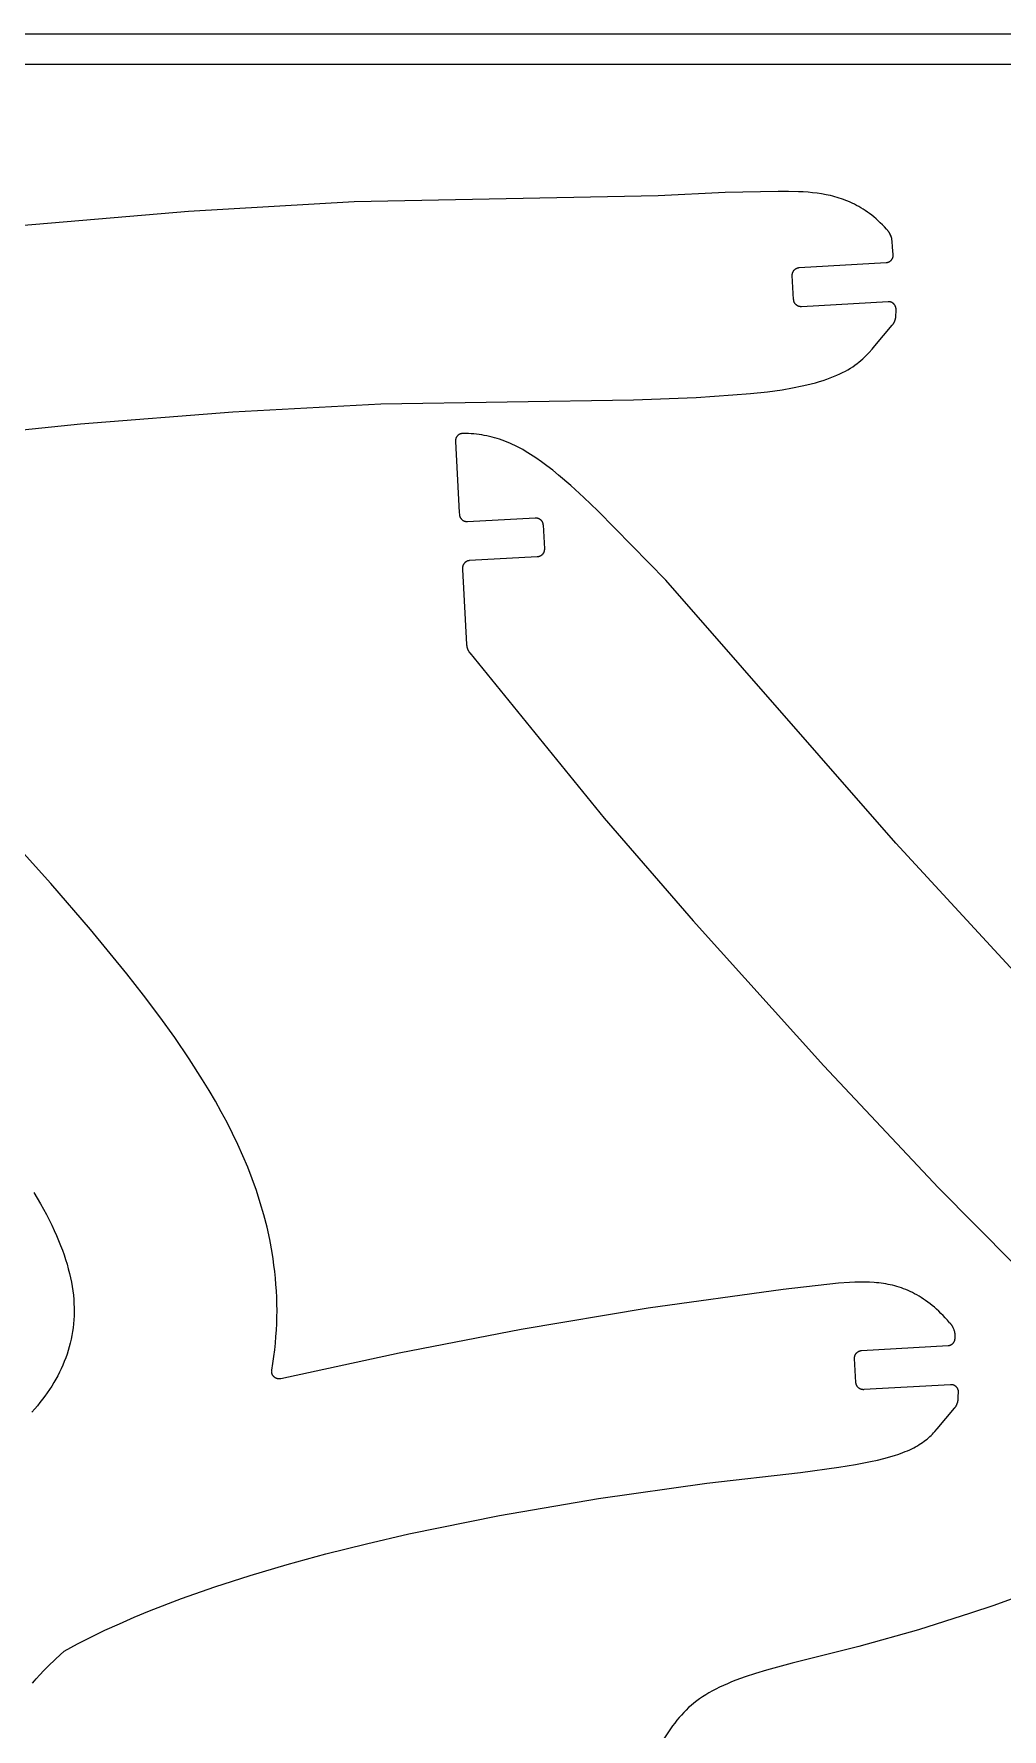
# Model space of a CAD drawing. Header units: millimetres. Extents: x -13379 to -9942, y 7 to 1157.
# Drawn here: x -10992 to -10735.1, y 706.6 to 1156.5 of the extents above; entities that cross this region are included whole.
import ezdxf

# ---------------------------------------------------------------- set-up
doc = ezdxf.new("R2010")
doc.units = ezdxf.units.MM
doc.header["$MEASUREMENT"] = 0
doc.layers.add('SECCIONES', color=7, linetype='Continuous')
doc.layers.add('TABLERO GONZALO', color=1, linetype='Continuous')

msp = doc.modelspace()

# ---------------------------------------------------------------- linework, layer by layer
at = {"layer": 'SECCIONES'}
for points in [[(-11009.64, 1049.98, 0), (-10979.66, 1053.04, 0), (-10939.27, 1056.27, 0), (-10899.92, 1058.38, 0), (-10832.91, 1059.43, 0), (-10816.23, 1060.07, 0), (-10806.54, 1060.7, 0), (-10801.84, 1061.11, 0), (-10797.33, 1061.58, 0), (-10793.44, 1062.11, 0), (-10790.67, 1062.58, 0), (-10788.1, 1063.1, 0), (-10786.9, 1063.37, 0), (-10785.74, 1063.66, 0), (-10784.63, 1063.95, 0), (-10783.57, 1064.25, 0), (-10782.56, 1064.57, 0), (-10781.59, 1064.89, 0), (-10780.67, 1065.23, 0), (-10779.79, 1065.57, 0), (-10778.95, 1065.92, 0), (-10778.15, 1066.28, 0), (-10777.39, 1066.65, 0), (-10776.67, 1067.03, 0), (-10775.99, 1067.41, 0), (-10775.34, 1067.81, 0), (-10774.72, 1068.21, 0), (-10774.14, 1068.61, 0), (-10773.58, 1069.02, 0), (-10773.06, 1069.44, 0), (-10772.55, 1069.86, 0), (-10772.08, 1070.29, 0), (-10771.62, 1070.71, 0), (-10771.18, 1071.15, 0), (-10770.76, 1071.58, 0), (-10770.36, 1072.02, 0), (-10769.59, 1072.89, 0), (-10768.85, 1073.76, 0), (-10764.21, 1079.26, 0), (-10764.16, 1079.32, 0), (-10764.11, 1079.38, 0), (-10764.06, 1079.44, 0), (-10764.01, 1079.51, 0), (-10763.97, 1079.57, 0), (-10763.92, 1079.64, 0), (-10763.88, 1079.71, 0), (-10763.84, 1079.78, 0), (-10763.8, 1079.85, 0), (-10763.76, 1079.92, 0), (-10763.72, 1079.99, 0), (-10763.68, 1080.06, 0), (-10763.65, 1080.13, 0), (-10763.61, 1080.21, 0), (-10763.58, 1080.28, 0), (-10763.55, 1080.36, 0), (-10763.52, 1080.43, 0), (-10763.49, 1080.51, 0), (-10763.47, 1080.58, 0), (-10763.44, 1080.66, 0), (-10763.42, 1080.74, 0), (-10763.4, 1080.82, 0), (-10763.38, 1080.9, 0), (-10763.36, 1080.97, 0), (-10763.34, 1081.05, 0), (-10763.33, 1081.13, 0), (-10763.32, 1081.21, 0), (-10763.3, 1081.29, 0), (-10763.29, 1081.37, 0), (-10763.29, 1081.45, 0), (-10763.28, 1081.53, 0), (-10763.27, 1081.61, 0), (-10763.19, 1083.04, 0), (-10763.19, 1083.08, 0), (-10763.19, 1083.12, 0), (-10763.19, 1083.16, 0), (-10763.19, 1083.2, 0), (-10763.19, 1083.24, 0), (-10763.19, 1083.28, 0), (-10763.19, 1083.32, 0), (-10763.2, 1083.36, 0), (-10763.23, 1083.66, 0), (-10763.24, 1083.73, 0), (-10763.25, 1083.8, 0), (-10763.26, 1083.86, 0), (-10763.28, 1083.93, 0), (-10763.29, 1084, 0), (-10763.31, 1084.07, 0), (-10763.34, 1084.13, 0), (-10763.36, 1084.2, 0), (-10763.39, 1084.26, 0), (-10763.42, 1084.32, 0), (-10763.45, 1084.39, 0), (-10763.48, 1084.45, 0), (-10763.52, 1084.51, 0), (-10763.55, 1084.56, 0), (-10763.59, 1084.62, 0), (-10763.63, 1084.68, 0), (-10763.68, 1084.73, 0), (-10763.72, 1084.78, 0), (-10763.77, 1084.84, 0), (-10763.82, 1084.88, 0), (-10763.87, 1084.93, 0), (-10763.92, 1084.98, 0), (-10763.97, 1085.02, 0), (-10764.03, 1085.06, 0), (-10764.09, 1085.1, 0), (-10764.14, 1085.14, 0), (-10764.2, 1085.18, 0), (-10764.26, 1085.21, 0), (-10764.33, 1085.25, 0), (-10764.39, 1085.28, 0), (-10764.45, 1085.3, 0), (-10764.52, 1085.33, 0), (-10764.58, 1085.35, 0), (-10764.65, 1085.37, 0), (-10764.71, 1085.39, 0), (-10764.78, 1085.41, 0), (-10764.85, 1085.42, 0), (-10764.92, 1085.43, 0), (-10764.99, 1085.44, 0), (-10765.06, 1085.45, 0), (-10765.13, 1085.45, 0), (-10765.19, 1085.46, 0), (-10765.26, 1085.46, 0), (-10765.33, 1085.45, 0), (-10788.29, 1084.13, 0), (-10788.36, 1084.13, 0), (-10788.42, 1084.13, 0), (-10788.49, 1084.13, 0), (-10788.56, 1084.14, 0), (-10788.63, 1084.14, 0), (-10788.7, 1084.15, 0), (-10788.76, 1084.16, 0), (-10788.83, 1084.18, 0), (-10788.9, 1084.19, 0), (-10788.96, 1084.21, 0), (-10789.03, 1084.23, 0), (-10789.09, 1084.25, 0), (-10789.16, 1084.28, 0), (-10789.22, 1084.3, 0), (-10789.28, 1084.33, 0), (-10789.34, 1084.36, 0), (-10789.4, 1084.4, 0), (-10789.46, 1084.43, 0), (-10789.52, 1084.47, 0), (-10789.57, 1084.51, 0), (-10789.63, 1084.55, 0), (-10789.68, 1084.59, 0), (-10789.73, 1084.64, 0), (-10789.78, 1084.68, 0), (-10789.83, 1084.73, 0), (-10789.88, 1084.78, 0), (-10789.92, 1084.83, 0), (-10789.97, 1084.88, 0), (-10790.01, 1084.94, 0), (-10790.05, 1084.99, 0), (-10790.09, 1085.05, 0), (-10790.12, 1085.11, 0), (-10790.16, 1085.17, 0), (-10790.19, 1085.23, 0), (-10790.22, 1085.29, 0), (-10790.25, 1085.35, 0), (-10790.27, 1085.42, 0), (-10790.29, 1085.48, 0), (-10790.32, 1085.54, 0), (-10790.33, 1085.61, 0), (-10790.35, 1085.68, 0), (-10790.37, 1085.74, 0), (-10790.38, 1085.81, 0), (-10790.39, 1085.88, 0), (-10790.39, 1085.95, 0), (-10790.4, 1086.01, 0), (-10790.77, 1092.4, 0), (-10790.77, 1092.47, 0), (-10790.77, 1092.54, 0), (-10790.77, 1092.61, 0), (-10790.76, 1092.68, 0), (-10790.76, 1092.74, 0), (-10790.75, 1092.81, 0), (-10790.74, 1092.88, 0), (-10790.72, 1092.95, 0), (-10790.71, 1093.01, 0), (-10790.69, 1093.08, 0), (-10790.67, 1093.14, 0), (-10790.65, 1093.21, 0), (-10790.62, 1093.27, 0), (-10790.6, 1093.34, 0), (-10790.57, 1093.4, 0), (-10790.54, 1093.46, 0), (-10790.5, 1093.52, 0), (-10790.47, 1093.58, 0), (-10790.43, 1093.63, 0), (-10790.39, 1093.69, 0), (-10790.35, 1093.74, 0), (-10790.31, 1093.8, 0), (-10790.26, 1093.85, 0), (-10790.22, 1093.9, 0), (-10790.17, 1093.95, 0), (-10790.12, 1094, 0), (-10790.07, 1094.04, 0), (-10790.02, 1094.08, 0), (-10789.96, 1094.13, 0), (-10789.91, 1094.17, 0), (-10789.85, 1094.2, 0), (-10789.79, 1094.24, 0), (-10789.73, 1094.27, 0), (-10789.67, 1094.3, 0), (-10789.61, 1094.33, 0), (-10789.55, 1094.36, 0), (-10789.48, 1094.39, 0), (-10789.42, 1094.41, 0), (-10789.35, 1094.43, 0), (-10789.29, 1094.45, 0), (-10789.22, 1094.47, 0), (-10789.16, 1094.48, 0), (-10789.09, 1094.49, 0), (-10789.02, 1094.5, 0), (-10788.95, 1094.51, 0), (-10788.89, 1094.52, 0), (-10765.86, 1095.84, 0), (-10765.79, 1095.84, 0), (-10765.73, 1095.85, 0), (-10765.66, 1095.86, 0), (-10765.59, 1095.87, 0), (-10765.52, 1095.89, 0), (-10765.45, 1095.91, 0), (-10765.39, 1095.93, 0), (-10765.32, 1095.95, 0), (-10765.26, 1095.97, 0), (-10765.19, 1096, 0), (-10765.13, 1096.03, 0), (-10765.07, 1096.06, 0), (-10765, 1096.09, 0), (-10764.94, 1096.12, 0), (-10764.89, 1096.16, 0), (-10764.83, 1096.2, 0), (-10764.77, 1096.24, 0), (-10764.72, 1096.28, 0), (-10764.67, 1096.33, 0), (-10764.61, 1096.37, 0), (-10764.56, 1096.42, 0), (-10764.52, 1096.47, 0), (-10764.47, 1096.52, 0), (-10764.42, 1096.58, 0), (-10764.38, 1096.63, 0), (-10764.34, 1096.69, 0), (-10764.3, 1096.74, 0), (-10764.27, 1096.8, 0), (-10764.23, 1096.86, 0), (-10764.2, 1096.92, 0), (-10764.17, 1096.99, 0), (-10764.14, 1097.05, 0), (-10764.11, 1097.11, 0), (-10764.09, 1097.18, 0), (-10764.07, 1097.24, 0), (-10764.05, 1097.31, 0), (-10764.03, 1097.38, 0), (-10764.02, 1097.45, 0), (-10764, 1097.51, 0), (-10763.99, 1097.58, 0), (-10763.99, 1097.65, 0), (-10763.98, 1097.72, 0), (-10763.98, 1097.79, 0), (-10763.98, 1097.86, 0), (-10763.98, 1097.93, 0), (-10763.98, 1098, 0), (-10764.15, 1099.98, 0), (-10764.29, 1101.57, 0), (-10764.34, 1102.01, 0), (-10764.36, 1102.17, 0), (-10764.38, 1102.3, 0), (-10764.4, 1102.4, 0), (-10764.41, 1102.45, 0), (-10764.42, 1102.49, 0), (-10764.43, 1102.53, 0), (-10764.44, 1102.57, 0), (-10764.45, 1102.6, 0), (-10764.46, 1102.63, 0), (-10764.48, 1102.69, 0), (-10764.5, 1102.75, 0), (-10764.55, 1102.85, 0), (-10764.74, 1103.31, 0), (-10764.79, 1103.4, 0), (-10764.83, 1103.5, 0), (-10764.88, 1103.6, 0), (-10764.93, 1103.69, 0), (-10764.99, 1103.78, 0), (-10765.04, 1103.87, 0), (-10765.1, 1103.96, 0), (-10765.16, 1104.05, 0), (-10765.22, 1104.14, 0), (-10765.29, 1104.22, 0), (-10765.36, 1104.31, 0), (-10765.43, 1104.39, 0), (-10765.5, 1104.47, 0), (-10765.57, 1104.54, 0), (-10765.65, 1104.62, 0), (-10765.73, 1104.69, 0), (-10766.28, 1105.3, 0), (-10766.84, 1105.88, 0), (-10767.41, 1106.43, 0), (-10767.97, 1106.96, 0), (-10768.54, 1107.46, 0), (-10769.11, 1107.95, 0), (-10769.67, 1108.4, 0), (-10770.25, 1108.84, 0), (-10770.82, 1109.25, 0), (-10771.39, 1109.65, 0), (-10771.97, 1110.02, 0), (-10772.54, 1110.37, 0), (-10773.11, 1110.71, 0), (-10773.69, 1111.02, 0), (-10774.27, 1111.32, 0), (-10774.84, 1111.6, 0), (-10775.42, 1111.87, 0), (-10775.99, 1112.12, 0), (-10776.57, 1112.35, 0), (-10777.15, 1112.57, 0), (-10777.72, 1112.78, 0), (-10778.3, 1112.97, 0), (-10778.88, 1113.15, 0), (-10779.46, 1113.31, 0), (-10780.04, 1113.47, 0), (-10780.62, 1113.61, 0), (-10781.21, 1113.74, 0), (-10781.79, 1113.86, 0), (-10782.97, 1114.07, 0), (-10784.16, 1114.25, 0), (-10785.36, 1114.39, 0), (-10786.58, 1114.51, 0), (-10787.83, 1114.59, 0), (-10789.1, 1114.66, 0), (-10791.74, 1114.72, 0), (-10794.55, 1114.73, 0), (-10808.61, 1114.42, 0)], [(-10808.61, 1114.42, 0), (-10826.31, 1113.58, 0), (-10907.06, 1111.97, 0), (-10951.01, 1109.4, 0), (-10995.65, 1105.59, 0)], [(-10718.36, 893.01, 0), (-10763.31, 941.7, 0), (-10824.28, 1011.51, 0), (-10842.36, 1029.94, 0), (-10846.07, 1033.49, 0), (-10849.54, 1036.65, 0), (-10852.79, 1039.45, 0), (-10854.34, 1040.72, 0), (-10855.86, 1041.89, 0), (-10857.34, 1042.99, 0), (-10858.79, 1044, 0), (-10860.21, 1044.94, 0), (-10861.61, 1045.79, 0), (-10862.3, 1046.19, 0), (-10862.99, 1046.57, 0), (-10863.68, 1046.93, 0), (-10864.36, 1047.27, 0), (-10865.04, 1047.59, 0), (-10865.72, 1047.9, 0), (-10866.39, 1048.18, 0), (-10867.07, 1048.45, 0), (-10867.74, 1048.7, 0), (-10868.42, 1048.94, 0), (-10869.09, 1049.16, 0), (-10869.77, 1049.36, 0), (-10870.45, 1049.54, 0), (-10871.13, 1049.7, 0), (-10871.81, 1049.85, 0), (-10872.5, 1049.99, 0), (-10873.19, 1050.1, 0), (-10873.88, 1050.21, 0), (-10874.58, 1050.29, 0), (-10875.29, 1050.36, 0), (-10876, 1050.41, 0), (-10876.71, 1050.45, 0), (-10877.44, 1050.47, 0), (-10878.17, 1050.48, 0), (-10878.22, 1050.48, 0), (-10878.27, 1050.48, 0), (-10878.32, 1050.48, 0), (-10878.37, 1050.47, 0), (-10878.42, 1050.47, 0), (-10878.47, 1050.46, 0), (-10878.52, 1050.45, 0), (-10878.57, 1050.44, 0), (-10878.62, 1050.43, 0), (-10878.67, 1050.42, 0), (-10878.72, 1050.41, 0), (-10878.76, 1050.39, 0), (-10878.81, 1050.38, 0), (-10878.86, 1050.36, 0), (-10878.91, 1050.34, 0), (-10878.96, 1050.32, 0), (-10879.01, 1050.3, 0), (-10879.05, 1050.28, 0), (-10879.1, 1050.25, 0), (-10879.14, 1050.23, 0), (-10879.19, 1050.2, 0), (-10879.23, 1050.18, 0), (-10879.27, 1050.15, 0), (-10879.32, 1050.12, 0), (-10879.36, 1050.09, 0), (-10879.4, 1050.06, 0), (-10879.44, 1050.03, 0), (-10879.48, 1050, 0), (-10879.51, 1049.96, 0), (-10879.55, 1049.93, 0), (-10879.59, 1049.89, 0), (-10879.62, 1049.86, 0), (-10879.65, 1049.82, 0), (-10879.69, 1049.78, 0), (-10879.72, 1049.75, 0), (-10879.75, 1049.71, 0), (-10879.78, 1049.67, 0), (-10879.81, 1049.62, 0), (-10879.84, 1049.58, 0), (-10879.87, 1049.54, 0), (-10879.89, 1049.5, 0), (-10879.92, 1049.45, 0), (-10879.94, 1049.41, 0), (-10879.96, 1049.36, 0), (-10879.99, 1049.31, 0), (-10880.01, 1049.27, 0), (-10880.03, 1049.22, 0), (-10880.05, 1049.17, 0), (-10880.06, 1049.12, 0), (-10880.08, 1049.07, 0), (-10880.09, 1049.02, 0), (-10880.11, 1048.97, 0), (-10880.12, 1048.92, 0), (-10880.13, 1048.87, 0), (-10880.14, 1048.82, 0), (-10880.15, 1048.77, 0), (-10880.15, 1048.72, 0), (-10880.16, 1048.67, 0), (-10880.16, 1048.62, 0), (-10880.17, 1048.57, 0), (-10880.17, 1048.52, 0), (-10880.17, 1048.47, 0), (-10880.17, 1048.42, 0), (-10880.16, 1048.37, 0), (-10879.13, 1029.52, 0), (-10879.1, 1029.01, 0), (-10879.09, 1028.95, 0), (-10879.09, 1028.88, 0), (-10879.08, 1028.81, 0), (-10879.07, 1028.74, 0), (-10879.05, 1028.68, 0), (-10879.04, 1028.61, 0), (-10879.02, 1028.54, 0), (-10879, 1028.48, 0), (-10878.97, 1028.42, 0), (-10878.95, 1028.35, 0), (-10878.92, 1028.29, 0), (-10878.89, 1028.23, 0), (-10878.86, 1028.17, 0), (-10878.83, 1028.11, 0), (-10878.79, 1028.05, 0), (-10878.75, 1027.99, 0), (-10878.71, 1027.94, 0), (-10878.67, 1027.88, 0), (-10878.63, 1027.83, 0), (-10878.58, 1027.78, 0), (-10878.54, 1027.73, 0), (-10878.49, 1027.68, 0), (-10878.44, 1027.63, 0), (-10878.39, 1027.59, 0), (-10878.33, 1027.55, 0), (-10878.28, 1027.51, 0), (-10878.22, 1027.47, 0), (-10878.16, 1027.43, 0), (-10878.11, 1027.39, 0), (-10878.05, 1027.36, 0), (-10877.99, 1027.33, 0), (-10877.92, 1027.3, 0), (-10877.86, 1027.27, 0), (-10877.8, 1027.25, 0), (-10877.73, 1027.23, 0), (-10877.67, 1027.21, 0), (-10877.6, 1027.19, 0), (-10877.54, 1027.17, 0), (-10877.47, 1027.16, 0), (-10877.4, 1027.15, 0), (-10877.33, 1027.14, 0), (-10877.27, 1027.13, 0), (-10877.2, 1027.13, 0), (-10877.13, 1027.12, 0), (-10877.06, 1027.12, 0), (-10876.99, 1027.13, 0), (-10859.02, 1028.12, 0), (-10858.95, 1028.12, 0), (-10858.88, 1028.12, 0), (-10858.82, 1028.12, 0), (-10858.75, 1028.11, 0), (-10858.68, 1028.11, 0), (-10858.61, 1028.1, 0), (-10858.54, 1028.09, 0), (-10858.48, 1028.07, 0), (-10858.41, 1028.06, 0), (-10858.35, 1028.04, 0), (-10858.28, 1028.02, 0), (-10858.22, 1027.99, 0), (-10858.15, 1027.97, 0), (-10858.09, 1027.94, 0), (-10858.03, 1027.91, 0), (-10857.97, 1027.88, 0), (-10857.91, 1027.85, 0), (-10857.85, 1027.81, 0), (-10857.79, 1027.78, 0), (-10857.74, 1027.74, 0), (-10857.68, 1027.7, 0), (-10857.63, 1027.65, 0), (-10857.58, 1027.61, 0), (-10857.53, 1027.56, 0), (-10857.48, 1027.51, 0), (-10857.43, 1027.46, 0), (-10857.39, 1027.41, 0), (-10857.34, 1027.36, 0), (-10857.3, 1027.31, 0), (-10857.26, 1027.25, 0), (-10857.22, 1027.19, 0), (-10857.19, 1027.14, 0), (-10857.15, 1027.08, 0), (-10857.12, 1027.02, 0), (-10857.09, 1026.95, 0), (-10857.07, 1026.89, 0), (-10857.04, 1026.83, 0), (-10857.02, 1026.76, 0), (-10857, 1026.7, 0), (-10856.98, 1026.63, 0), (-10856.96, 1026.57, 0), (-10856.95, 1026.5, 0), (-10856.93, 1026.43, 0), (-10856.93, 1026.37, 0), (-10856.92, 1026.3, 0), (-10856.91, 1026.23, 0), (-10856.56, 1019.84, 0), (-10856.56, 1019.77, 0), (-10856.56, 1019.7, 0), (-10856.56, 1019.63, 0), (-10856.57, 1019.56, 0), (-10856.57, 1019.49, 0), (-10856.58, 1019.42, 0), (-10856.59, 1019.35, 0), (-10856.61, 1019.28, 0), (-10856.63, 1019.22, 0), (-10856.64, 1019.15, 0), (-10856.67, 1019.08, 0), (-10856.69, 1019.02, 0), (-10856.72, 1018.95, 0), (-10856.74, 1018.89, 0), (-10856.77, 1018.83, 0), (-10856.81, 1018.76, 0), (-10856.84, 1018.7, 0), (-10856.88, 1018.64, 0), (-10856.92, 1018.59, 0), (-10856.96, 1018.53, 0), (-10857, 1018.47, 0), (-10857.05, 1018.42, 0), (-10857.09, 1018.37, 0), (-10857.14, 1018.32, 0), (-10857.19, 1018.27, 0), (-10857.24, 1018.22, 0), (-10857.3, 1018.18, 0), (-10857.35, 1018.13, 0), (-10857.41, 1018.09, 0), (-10857.46, 1018.05, 0), (-10857.52, 1018.02, 0), (-10857.58, 1017.98, 0), (-10857.65, 1017.95, 0), (-10857.71, 1017.92, 0), (-10857.77, 1017.89, 0), (-10857.84, 1017.86, 0), (-10857.9, 1017.84, 0), (-10857.97, 1017.82, 0), (-10858.04, 1017.8, 0), (-10858.1, 1017.78, 0), (-10858.17, 1017.77, 0), (-10858.24, 1017.75, 0), (-10858.31, 1017.74, 0), (-10858.38, 1017.74, 0), (-10858.45, 1017.73, 0), (-10876.4, 1016.74, 0), (-10876.47, 1016.74, 0), (-10876.54, 1016.73, 0), (-10876.61, 1016.72, 0), (-10876.67, 1016.71, 0), (-10876.74, 1016.7, 0), (-10876.81, 1016.68, 0), (-10876.88, 1016.66, 0), (-10876.94, 1016.64, 0), (-10877.01, 1016.61, 0), (-10877.07, 1016.59, 0), (-10877.13, 1016.56, 0), (-10877.2, 1016.53, 0), (-10877.26, 1016.5, 0), (-10877.32, 1016.46, 0), (-10877.38, 1016.42, 0), (-10877.43, 1016.39, 0), (-10877.49, 1016.35, 0), (-10877.55, 1016.3, 0), (-10877.6, 1016.26, 0), (-10877.65, 1016.21, 0), (-10877.7, 1016.16, 0), (-10877.75, 1016.11, 0), (-10877.79, 1016.06, 0), (-10877.84, 1016.01, 0), (-10877.88, 1015.95, 0), (-10877.92, 1015.9, 0), (-10877.96, 1015.84, 0), (-10878, 1015.78, 0), (-10878.03, 1015.72, 0), (-10878.07, 1015.66, 0), (-10878.1, 1015.6, 0), (-10878.13, 1015.54, 0), (-10878.15, 1015.47, 0), (-10878.18, 1015.41, 0), (-10878.2, 1015.34, 0), (-10878.22, 1015.27, 0), (-10878.23, 1015.21, 0), (-10878.25, 1015.14, 0), (-10878.26, 1015.07, 0), (-10878.27, 1015, 0), (-10878.28, 1014.93, 0), (-10878.28, 1014.86, 0), (-10878.29, 1014.79, 0), (-10878.29, 1014.49, 0), (-10878.3, 1014.45, 0), (-10878.29, 1014.41, 0), (-10878.29, 1014.38, 0), (-10878.29, 1014.34, 0), (-10877.2, 994.5, 0), (-10877.2, 994.42, 0), (-10877.19, 994.35, 0), (-10877.18, 994.27, 0), (-10877.17, 994.2, 0), (-10877.16, 994.12, 0), (-10877.15, 994.04, 0), (-10877.14, 993.97, 0), (-10877.12, 993.89, 0), (-10877.1, 993.82, 0), (-10877.09, 993.74, 0), (-10877.07, 993.67, 0), (-10877.04, 993.59, 0), (-10877.02, 993.52, 0), (-10877, 993.45, 0), (-10876.97, 993.37, 0), (-10876.95, 993.3, 0), (-10876.92, 993.23, 0), (-10876.89, 993.15, 0), (-10876.86, 993.08, 0), (-10876.82, 993.01, 0), (-10876.79, 992.94, 0), (-10876.76, 992.87, 0), (-10876.72, 992.81, 0), (-10876.68, 992.74, 0), (-10876.64, 992.67, 0), (-10876.6, 992.61, 0), (-10876.56, 992.54, 0), (-10876.52, 992.48, 0), (-10876.48, 992.41, 0), (-10876.43, 992.35, 0), (-10876.38, 992.29, 0), (-10876.34, 992.23, 0), (-10840.67, 948.36, 0), (-10817.09, 921.11, 0), (-10782.36, 882.64, 0), (-10751.96, 850.25, 0), (-10702.54, 800.32, 0)], [(-10992.36, 718.79, 0), (-10991.9, 719.36, 0), (-10991.42, 719.92, 0), (-10990.43, 721.02, 0), (-10989.4, 722.11, 0), (-10988.34, 723.17, 0), (-10986.17, 725.27, 0), (-10983.99, 727.3, 0), (-10980.49, 729.18, 0), (-10976.88, 731.01, 0), (-10973.16, 732.81, 0), (-10969.33, 734.57, 0), (-10965.38, 736.29, 0), (-10961.32, 737.97, 0), (-10952.87, 741.24, 0), (-10943.97, 744.38, 0), (-10934.62, 747.4, 0), (-10924.81, 750.3, 0), (-10914.53, 753.1, 0), (-10903.77, 755.8, 0), (-10892.52, 758.4, 0), (-10868.45, 763.3, 0), (-10842.15, 767.8, 0), (-10813.42, 771.87, 0), (-10788.62, 774.71, 0), (-10778.4, 776.08, 0), (-10773.96, 776.81, 0), (-10769.99, 777.58, 0), (-10768.18, 777.98, 0), (-10766.48, 778.4, 0), (-10764.89, 778.83, 0), (-10763.41, 779.28, 0), (-10762.71, 779.51, 0), (-10762.04, 779.75, 0), (-10761.4, 779.99, 0), (-10760.77, 780.23, 0), (-10760.18, 780.48, 0), (-10759.6, 780.74, 0), (-10759.05, 781, 0), (-10758.52, 781.26, 0), (-10758.02, 781.54, 0), (-10757.53, 781.81, 0), (-10757.07, 782.09, 0), (-10756.62, 782.38, 0), (-10756.19, 782.68, 0), (-10755.78, 782.98, 0), (-10755.38, 783.28, 0), (-10755, 783.59, 0), (-10754.63, 783.91, 0), (-10754.27, 784.23, 0), (-10753.93, 784.56, 0), (-10753.59, 784.9, 0), (-10753.26, 785.24, 0), (-10752.94, 785.59, 0), (-10752.32, 786.31, 0), (-10747.68, 791.81, 0), (-10747.63, 791.87, 0), (-10747.58, 791.93, 0), (-10747.53, 792, 0), (-10747.48, 792.06, 0), (-10747.44, 792.13, 0), (-10747.39, 792.19, 0), (-10747.35, 792.26, 0), (-10747.31, 792.33, 0), (-10747.27, 792.4, 0), (-10747.23, 792.47, 0), (-10747.19, 792.54, 0), (-10747.15, 792.61, 0), (-10747.12, 792.69, 0), (-10747.08, 792.76, 0), (-10747.05, 792.83, 0), (-10747.02, 792.91, 0), (-10746.99, 792.98, 0), (-10746.96, 793.06, 0), (-10746.94, 793.14, 0), (-10746.91, 793.21, 0), (-10746.89, 793.29, 0), (-10746.87, 793.37, 0), (-10746.85, 793.45, 0), (-10746.83, 793.53, 0), (-10746.81, 793.61, 0), (-10746.8, 793.69, 0), (-10746.79, 793.76, 0), (-10746.77, 793.84, 0), (-10746.76, 793.92, 0), (-10746.76, 794, 0), (-10746.75, 794.08, 0), (-10746.74, 794.16, 0), (-10746.7, 795, 0), (-10746.64, 795.9, 0), (-10746.64, 795.97, 0), (-10746.64, 796.04, 0), (-10746.64, 796.1, 0), (-10746.65, 796.17, 0), (-10746.65, 796.24, 0), (-10746.66, 796.31, 0), (-10746.67, 796.38, 0), (-10746.69, 796.45, 0), (-10746.7, 796.51, 0), (-10746.72, 796.58, 0), (-10746.74, 796.64, 0), (-10746.77, 796.71, 0), (-10746.79, 796.77, 0), (-10746.82, 796.84, 0), (-10746.85, 796.9, 0), (-10746.88, 796.96, 0), (-10746.91, 797.02, 0), (-10746.95, 797.08, 0), (-10746.99, 797.14, 0), (-10747.03, 797.19, 0), (-10747.07, 797.25, 0), (-10747.11, 797.3, 0), (-10747.16, 797.35, 0), (-10747.2, 797.4, 0), (-10747.25, 797.45, 0), (-10747.3, 797.5, 0), (-10747.35, 797.54, 0), (-10747.41, 797.59, 0), (-10747.46, 797.63, 0), (-10747.52, 797.67, 0), (-10747.58, 797.7, 0), (-10747.63, 797.74, 0), (-10747.69, 797.77, 0), (-10747.76, 797.81, 0), (-10747.82, 797.84, 0), (-10747.88, 797.86, 0), (-10747.95, 797.89, 0), (-10748.01, 797.91, 0), (-10748.08, 797.93, 0), (-10748.14, 797.95, 0), (-10748.21, 797.96, 0), (-10748.28, 797.98, 0), (-10748.34, 797.99, 0), (-10748.41, 798, 0), (-10748.48, 798.01, 0), (-10748.55, 798.01, 0), (-10748.62, 798.01, 0), (-10748.69, 798.01, 0), (-10748.76, 798.01, 0), (-10771.76, 796.69, 0), (-10771.83, 796.68, 0), (-10771.9, 796.68, 0), (-10771.96, 796.68, 0), (-10772.03, 796.69, 0), (-10772.1, 796.7, 0), (-10772.17, 796.7, 0), (-10772.23, 796.72, 0), (-10772.3, 796.73, 0), (-10772.37, 796.74, 0), (-10772.43, 796.76, 0), (-10772.5, 796.78, 0), (-10772.56, 796.81, 0), (-10772.63, 796.83, 0), (-10772.69, 796.86, 0), (-10772.75, 796.89, 0), (-10772.81, 796.92, 0), (-10772.87, 796.95, 0), (-10772.93, 796.99, 0), (-10772.99, 797.02, 0), (-10773.04, 797.06, 0), (-10773.1, 797.1, 0), (-10773.15, 797.15, 0), (-10773.2, 797.19, 0), (-10773.25, 797.24, 0), (-10773.3, 797.28, 0), (-10773.35, 797.33, 0), (-10773.39, 797.38, 0), (-10773.44, 797.44, 0), (-10773.48, 797.49, 0), (-10773.52, 797.55, 0), (-10773.56, 797.6, 0), (-10773.59, 797.66, 0), (-10773.63, 797.72, 0), (-10773.66, 797.78, 0), (-10773.69, 797.84, 0), (-10773.72, 797.91, 0), (-10773.74, 797.97, 0), (-10773.76, 798.03, 0), (-10773.79, 798.1, 0), (-10773.8, 798.16, 0), (-10773.82, 798.23, 0), (-10773.84, 798.3, 0), (-10773.85, 798.36, 0), (-10773.86, 798.43, 0), (-10773.86, 798.5, 0), (-10773.87, 798.57, 0), (-10774.24, 804.96, 0), (-10774.24, 805.03, 0), (-10774.24, 805.09, 0), (-10774.24, 805.16, 0), (-10774.23, 805.23, 0), (-10774.23, 805.3, 0), (-10774.22, 805.37, 0), (-10774.21, 805.43, 0), (-10774.19, 805.5, 0), (-10774.18, 805.57, 0), (-10774.16, 805.63, 0), (-10774.14, 805.7, 0), (-10774.12, 805.76, 0), (-10774.09, 805.83, 0), (-10774.07, 805.89, 0), (-10774.04, 805.95, 0), (-10774.01, 806.01, 0), (-10773.97, 806.07, 0), (-10773.94, 806.13, 0), (-10773.9, 806.19, 0), (-10773.86, 806.24, 0), (-10773.82, 806.3, 0), (-10773.78, 806.35, 0), (-10773.73, 806.4, 0), (-10773.69, 806.45, 0), (-10773.64, 806.5, 0), (-10773.59, 806.55, 0), (-10773.54, 806.59, 0), (-10773.49, 806.64, 0), (-10773.43, 806.68, 0), (-10773.38, 806.72, 0), (-10773.32, 806.76, 0), (-10773.26, 806.79, 0), (-10773.2, 806.83, 0), (-10773.14, 806.86, 0), (-10773.08, 806.89, 0), (-10773.02, 806.92, 0), (-10772.95, 806.94, 0), (-10772.89, 806.96, 0), (-10772.83, 806.98, 0), (-10772.76, 807, 0), (-10772.69, 807.02, 0), (-10772.63, 807.03, 0), (-10772.56, 807.05, 0), (-10772.49, 807.06, 0), (-10772.42, 807.06, 0), (-10772.36, 807.07, 0), (-10749.43, 808.39, 0), (-10749.37, 808.39, 0), (-10749.3, 808.4, 0), (-10749.23, 808.41, 0), (-10749.16, 808.42, 0), (-10749.09, 808.44, 0), (-10749.02, 808.45, 0), (-10748.96, 808.47, 0), (-10748.89, 808.49, 0), (-10748.83, 808.52, 0), (-10748.76, 808.54, 0), (-10748.7, 808.57, 0), (-10748.64, 808.6, 0), (-10748.58, 808.64, 0), (-10748.52, 808.67, 0), (-10748.46, 808.71, 0), (-10748.4, 808.75, 0), (-10748.34, 808.79, 0), (-10748.29, 808.83, 0), (-10748.24, 808.88, 0), (-10748.18, 808.92, 0), (-10748.14, 808.97, 0), (-10748.09, 809.02, 0), (-10748.04, 809.07, 0), (-10748, 809.12, 0), (-10747.95, 809.18, 0), (-10747.91, 809.24, 0), (-10747.87, 809.29, 0), (-10747.84, 809.35, 0), (-10747.8, 809.41, 0), (-10747.77, 809.47, 0), (-10747.74, 809.53, 0), (-10747.71, 809.6, 0), (-10747.68, 809.66, 0), (-10747.66, 809.73, 0), (-10747.64, 809.79, 0), (-10747.62, 809.86, 0), (-10747.6, 809.93, 0), (-10747.59, 809.99, 0), (-10747.58, 810.06, 0), (-10747.57, 810.13, 0), (-10747.56, 810.2, 0), (-10747.55, 810.27, 0), (-10747.52, 810.8, 0), (-10747.52, 810.92, 0), (-10747.52, 811.03, 0), (-10747.52, 811.15, 0), (-10747.52, 811.26, 0), (-10747.53, 811.38, 0), (-10747.54, 811.49, 0), (-10747.56, 811.61, 0), (-10747.58, 811.72, 0), (-10747.6, 811.84, 0), (-10747.62, 811.95, 0), (-10747.65, 812.06, 0), (-10747.68, 812.18, 0), (-10747.72, 812.29, 0), (-10747.76, 812.4, 0), (-10747.8, 812.5, 0), (-10747.84, 812.61, 0), (-10748.04, 813.06, 0), (-10748.08, 813.16, 0), (-10748.13, 813.26, 0), (-10748.18, 813.35, 0), (-10748.23, 813.45, 0), (-10748.28, 813.54, 0), (-10748.34, 813.63, 0), (-10748.4, 813.72, 0), (-10748.46, 813.81, 0), (-10748.52, 813.89, 0), (-10748.59, 813.98, 0), (-10748.65, 814.06, 0), (-10748.72, 814.14, 0), (-10748.8, 814.22, 0), (-10748.87, 814.3, 0), (-10748.95, 814.37, 0), (-10749.02, 814.45, 0), (-10749.59, 815.11, 0), (-10750.16, 815.75, 0), (-10750.74, 816.36, 0), (-10751.31, 816.94, 0), (-10751.89, 817.5, 0), (-10752.47, 818.03, 0), (-10753.05, 818.54, 0), (-10753.63, 819.03, 0), (-10754.21, 819.49, 0), (-10754.79, 819.94, 0), (-10755.37, 820.36, 0), (-10755.96, 820.75, 0), (-10756.54, 821.13, 0), (-10757.12, 821.49, 0), (-10757.71, 821.83, 0), (-10758.29, 822.14, 0), (-10758.87, 822.44, 0), (-10759.46, 822.73, 0), (-10760.04, 822.99, 0), (-10760.63, 823.24, 0), (-10761.21, 823.47, 0), (-10761.8, 823.68, 0), (-10762.39, 823.88, 0), (-10762.98, 824.06, 0), (-10763.57, 824.23, 0), (-10764.16, 824.38, 0), (-10764.75, 824.52, 0), (-10765.35, 824.64, 0), (-10765.95, 824.75, 0), (-10766.55, 824.85, 0), (-10767.15, 824.94, 0), (-10767.76, 825.02, 0), (-10768.38, 825.08, 0), (-10768.99, 825.13, 0), (-10770.24, 825.21, 0), (-10771.52, 825.24, 0), (-10772.83, 825.24, 0), (-10774.17, 825.2, 0), (-10775.55, 825.14, 0), (-10778.46, 824.92, 0), (-10793.14, 823.3, 0), (-10829.05, 818.29, 0), (-10862.7, 812.63, 0), (-10895.1, 806.38, 0), (-10926.48, 799.6, 0), (-10926.55, 799.58, 0), (-10926.62, 799.57, 0), (-10926.68, 799.56, 0), (-10926.75, 799.55, 0), (-10926.82, 799.55, 0), (-10926.89, 799.55, 0), (-10926.96, 799.55, 0), (-10927.03, 799.55, 0), (-10927.1, 799.55, 0), (-10927.17, 799.56, 0), (-10927.24, 799.57, 0), (-10927.3, 799.58, 0), (-10927.37, 799.6, 0), (-10927.44, 799.61, 0), (-10927.51, 799.63, 0), (-10927.57, 799.65, 0), (-10927.64, 799.68, 0), (-10927.7, 799.7, 0), (-10927.76, 799.73, 0), (-10927.83, 799.76, 0), (-10927.89, 799.79, 0), (-10927.95, 799.83, 0), (-10928.01, 799.86, 0), (-10928.06, 799.9, 0), (-10928.12, 799.94, 0), (-10928.18, 799.98, 0), (-10928.23, 800.03, 0), (-10928.28, 800.07, 0), (-10928.33, 800.12, 0), (-10928.38, 800.17, 0), (-10928.43, 800.22, 0), (-10928.47, 800.28, 0), (-10928.51, 800.33, 0), (-10928.55, 800.39, 0), (-10928.59, 800.44, 0), (-10928.63, 800.5, 0), (-10928.67, 800.56, 0), (-10928.7, 800.62, 0), (-10928.73, 800.68, 0), (-10928.76, 800.75, 0), (-10928.79, 800.81, 0), (-10928.81, 800.87, 0), (-10928.83, 800.94, 0), (-10928.85, 801.01, 0), (-10928.87, 801.07, 0), (-10928.88, 801.14, 0), (-10928.9, 801.21, 0), (-10928.91, 801.28, 0), (-10928.92, 801.35, 0), (-10928.92, 801.41, 0), (-10928.93, 801.48, 0), (-10928.93, 801.55, 0), (-10928.92, 801.62, 0), (-10928.92, 801.69, 0), (-10928.92, 801.76, 0), (-10928.91, 801.83, 0), (-10928.9, 801.9, 0), (-10928.6, 803.67, 0), (-10928.34, 805.46, 0), (-10928.11, 807.25, 0), (-10927.92, 809.04, 0), (-10927.78, 810.77, 0), (-10927.66, 812.5, 0), (-10927.58, 814.23, 0), (-10927.53, 815.96, 0), (-10927.51, 817.69, 0), (-10927.53, 819.42, 0), (-10927.58, 821.16, 0), (-10927.66, 822.89, 0), (-10927.78, 824.6, 0), (-10927.92, 826.31, 0), (-10928.1, 828.02, 0), (-10928.31, 829.72, 0), (-10928.54, 831.43, 0), (-10928.81, 833.12, 0), (-10929.44, 836.5, 0), (-10930.16, 839.8, 0), (-10931, 843.07, 0), (-10931.94, 846.31, 0), (-10932.97, 849.53, 0), (-10934.08, 852.63, 0), (-10935.27, 855.71, 0), (-10936.54, 858.75, 0), (-10937.89, 861.75, 0), (-10939.29, 864.69, 0), (-10940.76, 867.59, 0), (-10942.29, 870.45, 0), (-10943.87, 873.29, 0), (-10945.53, 876.13, 0), (-10947.24, 878.95, 0), (-10950.79, 884.49, 0), (-10954.63, 890.13, 0), (-10958.6, 895.67, 0), (-10962.92, 901.41, 0), (-10967.33, 907.07, 0), (-10976.98, 918.85, 0), (-10987.49, 931.02, 0), (-10998.78, 943.54, 0)], [(-10992.04, 849.03, 0), (-10990.29, 846.03, 0), (-10988.72, 843.14, 0), (-10987.3, 840.33, 0), (-10986.66, 838.97, 0), (-10986.05, 837.62, 0), (-10985.49, 836.3, 0), (-10984.96, 834.99, 0), (-10984.47, 833.71, 0), (-10984.02, 832.44, 0), (-10983.61, 831.2, 0), (-10983.23, 829.96, 0), (-10982.89, 828.75, 0), (-10982.58, 827.55, 0), (-10982.31, 826.36, 0), (-10982.07, 825.19, 0), (-10981.87, 824.04, 0), (-10981.7, 822.89, 0), (-10981.56, 821.76, 0), (-10981.46, 820.64, 0), (-10981.39, 819.54, 0), (-10981.35, 818.44, 0), (-10981.34, 817.36, 0), (-10981.36, 816.29, 0), (-10981.42, 815.22, 0), (-10981.5, 814.17, 0), (-10981.62, 813.13, 0), (-10981.76, 812.09, 0), (-10981.94, 811.07, 0), (-10982.14, 810.05, 0), (-10982.37, 809.05, 0), (-10982.63, 808.05, 0), (-10982.92, 807.06, 0), (-10983.24, 806.08, 0), (-10983.58, 805.11, 0), (-10983.95, 804.15, 0), (-10984.35, 803.2, 0), (-10984.78, 802.25, 0), (-10985.23, 801.32, 0), (-10985.71, 800.39, 0), (-10986.21, 799.47, 0), (-10986.74, 798.56, 0), (-10987.29, 797.65, 0), (-10987.87, 796.76, 0), (-10988.47, 795.87, 0), (-10989.09, 794.99, 0), (-10989.74, 794.12, 0), (-10990.41, 793.26, 0), (-10991.11, 792.41, 0), (-10991.82, 791.56, 0), (-10992.56, 790.72, 0)], [(-10731.69, 741.47, 0), (-10737.3, 739.44, 0), (-10743.43, 737.34, 0), (-10757.27, 732.98, 0), (-10773.11, 728.51, 0), (-10790.82, 724.05, 0), (-10797.58, 722.24, 0), (-10800.53, 721.35, 0), (-10803.23, 720.46, 0), (-10805.71, 719.56, 0), (-10806.87, 719.1, 0), (-10807.98, 718.64, 0), (-10809.04, 718.17, 0), (-10810.06, 717.7, 0), (-10811.03, 717.21, 0), (-10811.97, 716.72, 0), (-10812.87, 716.21, 0), (-10813.73, 715.69, 0), (-10814.56, 715.16, 0), (-10815.36, 714.62, 0), (-10816.13, 714.06, 0), (-10816.87, 713.48, 0), (-10817.58, 712.89, 0), (-10818.27, 712.28, 0), (-10818.93, 711.65, 0), (-10819.58, 711, 0), (-10820.2, 710.33, 0), (-10820.8, 709.64, 0), (-10821.39, 708.92, 0), (-10821.96, 708.19, 0), (-10822.51, 707.43, 0), (-10823.05, 706.65, 0), (-10827.05, 700.66, 0)]]:
    msp.add_polyline3d(points, dxfattribs=at)
at = {"layer": 'TABLERO GONZALO'}
for points in [[(-12042.02, 6.54), (-12042.02, 1156.54), (-9942.02, 1156.54), (-9942.02, 6.54), (-12042.02, 6.54)], [(-12034.02, 14.54), (-12034.02, 1148.54), (-9950.02, 1148.54), (-9950.02, 14.54), (-12034.02, 14.54)]]:
    msp.add_lwpolyline(points, dxfattribs=at)

doc.saveas('drawing.dxf')
